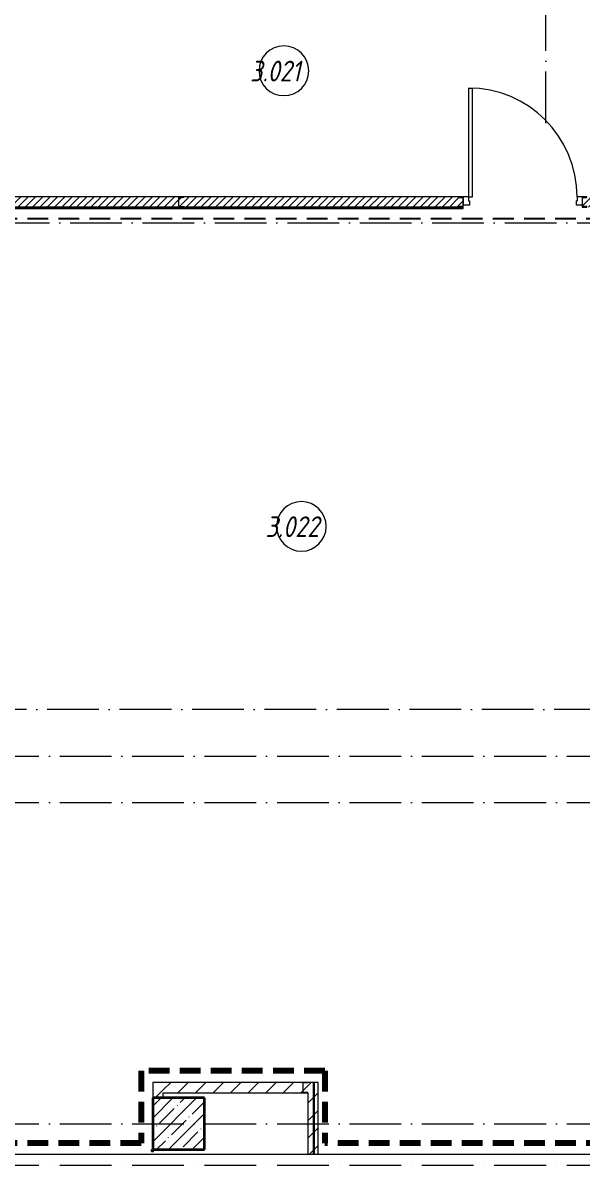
# Model space of a CAD drawing. Header units: millimetres. Extents: x -213536 to 1564669, y -45299 to 942238.
# Drawn here: x 507760 to 513166, y 489552 to 500582 of the extents above; entities that cross this region are included whole.
import ezdxf

# ---------------------------------------------------------------- set-up
doc = ezdxf.new("R2010")
doc.units = ezdxf.units.MM
for name, pattern in [('01 Штриховая _2 мм_', [300, 200, -100]), ('50_200_ШТРИХ_1Т_ш5_п1_п1_', [700, 500, -100, 0, -100]), ('Штриховая _2 мм - 1 мм_', [300, 200, -100])]:
    doc.linetypes.add(name, pattern=pattern)
for name, color, linetype, lineweight in [('0-1', 7, 'Continuous', 5), ('0-2', 7, 'Continuous', 9), ('3) ЖБ 4м', 3, 'Continuous', 30), ('Каркас_Импост', 7, 'Continuous', 13), ('Марки помещений', 7, 'Continuous', 9), ('Несущие колонны', 7, 'Continuous', 9), ('Несущие колонны-1', 7, 'Continuous', 35), ('Обобщенные модели', 7, 'Continuous', 9), ('Оси-2', 7, '50_200_ШТРИХ_1Т_ш5_п1_п1_', 9), ('Открывание-1', 7, 'Continuous', 9), ('Панель', 7, 'Continuous', 13), ('Стены-1', 7, 'Continuous', 13), ('Штриховка разреза-1', 7, 'Continuous', 9), ('Элементы узлов-2', 7, 'Continuous', 9)]:
    doc.layers.add(name, color=color, linetype=linetype, lineweight=lineweight)
doc.layers.add('СТ-1_1', color=7, linetype='Штриховая _2 мм - 1 мм_', lineweight=90, true_color=0x888888)
doc.layers.add('СТ-1_13', color=7, linetype='01 Штриховая _2 мм_', lineweight=90, true_color=0xd5d3c7)
doc.layers.get('0-2').off()
doc.styles.add('ISOCPEUR_I_6', font='isocpeui.ttf', dxfattribs={"width": 0.85, "height": 3.5})
pattern_1 = [(45, (0, 0), (-84.85281, 84.85281), [])]

# ---------------------------------------------------------------- blocks, each defined once
blk = doc.blocks.new('Ос 3 эт верх часть')
at = {"layer": 'Оси-2'}
for p, q in [((512816, 499613), (512816, 535177.6)), ((506116, 498652.4), (535374.3, 498652.4)), ((535099.6, 493952.4), (506016, 493952.4)), ((506016, 493502.4), (535374.3, 493502.4)), ((506016, 493052.4), (535021.1, 493052.4)), ((506016, 489952.4), (535374.3, 489952.4)), ((506016, 489552.4), (535099.6, 489552.4))]:
    blk.add_line(p, q, dxfattribs=at)
blk = doc.blocks.new('BSC_Колонна _Прямоугольная - 500х500-V119-АИ2_03_План отделки стен 3-го этажа _Часть 1_')
at = {"layer": 'Несущие колонны'}
h = blk.add_hatch(dxfattribs=at)
h.set_pattern_fill('FP_116', color=256, style=0, pattern_type=2)
h.set_pattern_definition([(45, (-80100, -45050), (-114.04925, 114.04925), []), (45, (-79985.95, -45050), (-114.04925, 114.04925), [201.613, -40.323, 3.353, -36.97])])
h.paths.add_polyline_path([(-250, -250), (250, -250), (250, 250), (-250, 250)], flags=0)
at = {"layer": 'Несущие колонны-1'}
for p, q in [((250, 250), (-250, 250)), ((-250, 250), (-250, -250)), ((250, -250), (250, 250)), ((-250, -250), (250, -250))]:
    blk.add_line(p, q, dxfattribs=at)
blk = doc.blocks.new('Дверь_СКБ_1Ст_Внутренняя_ШЕР - СОШ_Д-17__Дв_1150x2100h_Лаборантские_ Инструментальные_EI30-28541292-АИ2_03_План отделки стен 3-го этажа _Часть 1_')
at = {"layer": 'Каркас_Импост'}
for p, q in [((-512.5, 50), (-562.5, 50)), ((-562.5, 50), (-562.5, -30)), ((-512.5, 50), (-512.5, 10)), ((-512.5, 10), (-502.5, 10)), ((-502.5, 10), (-502.5, -30)), ((527.5, 10), (537.5, 10)), ((527.5, 10), (527.5, -30)), ((587.5, 50), (537.5, 50)), ((537.5, 50), (537.5, 10)), ((587.5, 50), (587.5, -30)), ((-502.5, -30), (-562.5, -30)), ((587.5, -30), (527.5, -30))]:
    blk.add_line(p, q, dxfattribs=at)
at = {"layer": 'Открывание-1'}
blk.add_arc((-512.5, 50), 1050, 360, 90, dxfattribs=at)
at = {"layer": 'Панель'}
for p, q in [((-512.5, 1100), (-472.5, 1100)), ((-512.5, 1100), (-512.5, 50)), ((-472.5, 50), (-472.5, 1100)), ((-512.5, 50), (-472.5, 50))]:
    blk.add_line(p, q, dxfattribs=at)
blk = doc.blocks.new('154_Стойка_СКБ_Швеллер - СМ-2180_100-28278414-АИ2_03_План отделки стен 3-го этажа _Часть 1_')
at = {"layer": 'Обобщенные модели'}
for p, q in [((171, 50), (125, 50)), ((125, 50), (125, -50)), ((129.5, 42.4), (171, 42.4)), ((129.5, -42.4), (129.5, 42.4)), ((171, 42.4), (171, 50)), ((125, -50), (171, -50)), ((171, -42.4), (129.5, -42.4)), ((171, -50), (171, -42.4))]:
    blk.add_line(p, q, dxfattribs=at)
blk = doc.blocks.new('154_Фахверк_СКБ_Швеллер - Тип_100_3380-28543384-АИ2_03_План отделки стен 3-го этажа _Часть 1_')
at = {"layer": 'Обобщенные модели'}
for p, q in [((175, 50), (125, 50)), ((125, 50), (125, -50)), ((128, 47), (175, 47)), ((128, -47), (128, 47)), ((175, 47), (175, 50)), ((125, -50), (175, -50)), ((175, -47), (128, -47)), ((175, -50), (175, -47))]:
    blk.add_line(p, q, dxfattribs=at)
blk = doc.blocks.new('154_Фахверк_СКБ_Швеллер - Тип_100_3960_зеркало-36793856-АИ2_03_План отделки стен 3-го этажа _Часть 1_')
at = {"layer": 'Обобщенные модели'}
for p, q in [((175, 50), (125, 50)), ((125, 50), (125, -50)), ((128, 47), (175, 47)), ((128, -47), (128, 47)), ((175, 47), (175, 50)), ((125, -50), (175, -50)), ((175, -47), (128, -47)), ((175, -50), (175, -47))]:
    blk.add_line(p, q, dxfattribs=at)
blk = doc.blocks.new('0125-Р-ОО-Ш2-АР-о_23_10_2024_rvt-1-АИ2_03_План отделки стен 3-го этажа _Часть 1_')
at = {"layer": 'Штриховка разреза-1'}
h = blk.add_hatch(dxfattribs=at)
h.set_pattern_fill('FP_38', color=256, style=0, pattern_type=2)
h.set_pattern_definition([(45, (0, 0), (-35.35534, 35.35534), [])])
h.paths.add_polyline_path([(84145, 53900), (84250, 53900), (84250, 54000), (84046, 54000), (84046, 53992), (84005, 53992), (84005, 53908), (84046, 53908), (84046, 53900)], flags=0)
h.paths.add_polyline_path([(82260, 53900), (82804, 53900), (82804, 53908), (82846, 53908), (82846, 53992), (82804, 53992), (82804, 54000), (80150, 54000), (80150, 53997), (80103, 53997), (80103, 53903), (80150, 53903), (80150, 53900)], flags=0)
h.paths.add_polyline_path([(80100, 53900), (80100, 54000), (77350, 54000), (77350, 53900), (78492, 53900)], flags=0)
h = blk.add_hatch(dxfattribs=at)
h.set_pattern_fill('FP_121', color=256, style=0, pattern_type=2)
h.set_pattern_definition(pattern_1)
h.paths.add_polyline_path([(79950, 45300), (79950, 45450), (79850, 45450), (79850, 45300)], flags=0)
h = blk.add_hatch(dxfattribs=at)
h.set_pattern_fill('FP_121', color=256, style=0, pattern_type=2)
h.set_pattern_definition(pattern_1)
h.paths.add_polyline_path([(81350, 45350), (81450, 45350), (81450, 45450), (81350, 45450), (81350, 45447), (81303, 45447), (81303, 45353), (81350, 45353)], flags=0)
h.paths.add_polyline_path([(81300, 45350), (81300, 45450), (79950, 45450), (79950, 45350)], flags=0)
h = blk.add_hatch(dxfattribs=at)
h.set_pattern_fill('FP_121', color=256, style=0, pattern_type=2)
h.set_pattern_definition(pattern_1)
h.paths.add_polyline_path([(81350, 44752), (81450, 44752), (81450, 45350), (81350, 45350)], flags=0)
at = {"layer": 'Стены-1'}
for p, q in [((80100, 54000), (77350, 54000)), ((82804, 54000), (80150, 54000)), ((77350, 53900), (80100, 53900)), ((80150, 53900), (82804, 53900)), ((79950, 45450), (79850, 45450)), ((79850, 45450), (79850, 45300)), ((81300, 45450), (79950, 45450)), ((81450, 45450), (81350, 45450)), ((81450, 45350), (81450, 45450)), ((79950, 45300), (79950, 45350)), ((79950, 45350), (81300, 45350)), ((81350, 45350), (81350, 44752)), ((81450, 44752), (81450, 45350))]:
    blk.add_line(p, q, dxfattribs=at)
at = {"layer": '0-2'}
for name, p in [('Дверь_СКБ_1Ст_Внутренняя_ШЕР - СОШ_Д-17__Дв_1150x2100h_Лаборантские_ Инструментальные_EI30-28541292-АИ2_03_План отделки стен 3-го этажа _Часть 1_', (83413, 53950)), ('154_Фахверк_СКБ_Швеллер - Тип_100_3380-28543384-АИ2_03_План отделки стен 3-го этажа _Часть 1_', (79975, 53950)), ('154_Стойка_СКБ_Швеллер - СМ-2180_100-28278414-АИ2_03_План отделки стен 3-го этажа _Часть 1_', (83875, 53950)), ('154_Фахверк_СКБ_Швеллер - Тип_100_3960_зеркало-36793856-АИ2_03_План отделки стен 3-го этажа _Часть 1_', (81175, 45400)), ('BSC_Колонна _Прямоугольная - 500х500-V119-АИ2_03_План отделки стен 3-го этажа _Часть 1_', (80100, 45050))]:
    blk.add_blockref(name, p, dxfattribs=at)
at = {"layer": '0-2', "rotation": 180}
blk.add_blockref('154_Стойка_СКБ_Швеллер - СМ-2180_100-28278414-АИ2_03_План отделки стен 3-го этажа _Часть 1_', (82975, 53950), dxfattribs=at)
blk = doc.blocks.new('101_Уголок настенный вертикальный_Металл-ПМЮ-02_ - ДШ-2_Накладной профиль для деформационного шва Гидроконтур ПСН-100 белый _для 50мм шва_-20414095-АИ2_03_План отделки стен 3-го этажа _Часть 1_')
at = {"layer": 'Обобщенные модели'}
for p, q in [((145, 8), (125, 8)), ((125, 8), (125, -12)), ((127, -12), (127, 6)), ((127, 6), (145, 6)), ((145, 6), (145, 8)), ((125, -12), (127, -12))]:
    blk.add_line(p, q, dxfattribs=at)
blk = doc.blocks.new('DET_Линия разрыва - По умолчанию-18881737-АИ2_03_План отделки стен 3-го этажа _Часть 1_')
at = {"layer": 'Элементы узлов-2'}
blk.add_line((-224, 0), (-16996, 0), dxfattribs=at)
blk = doc.blocks.new('AI_Марка_Помещение_х1__Общий_E___ISO-2_1K_ - Номер-16210215-АИ2_03_План отделки стен 3-го этажа _Часть 1_')
at = {"layer": 'Марки помещений'}
for start, end in [(360, 180), (180, 360)]:
    blk.add_arc((0.04, 0.31), 2.4, start, end, dxfattribs=at)
blk = doc.blocks.new('3этВверх')
at = {"layer": 'СТ-1_1', "lineweight": 25}
blk.add_line((514304, 498690), (506628, 498690), dxfattribs=at)
at = {"layer": 'СТ-1_13'}
for p, q in [((508904, 490464), (508904, 489764)), ((510678, 490464), (508904, 490464)), ((510678, 490464), (510678, 489764)), ((508904, 489764), (506628, 489764)), ((514304, 489764), (510678, 489764))]:
    blk.add_line(p, q, dxfattribs=at)
at = {"layer": 'Стены-1'}
for p, q in [((509266, 498802), (506516, 498802)), ((506528, 498790), (512016, 498790)), ((511970, 498802), (509316, 498802)), ((512016, 498790), (512016, 498802)), ((510566, 490352), (510566, 489655)), ((510578, 489664), (510578, 490352))]:
    blk.add_line(p, q, dxfattribs=at)
at = {"layer": '0-1'}
blk.add_blockref('0125-Р-ОО-Ш2-АР-о_23_10_2024_rvt-1-АИ2_03_План отделки стен 3-го этажа _Часть 1_', (429166, 444902), dxfattribs=at)
at = {"layer": 'Марки помещений', "xscale": 99.99999999999993, "yscale": 99.99999999999993, "zscale": 99.99999999999993}
for p in [(510279, 500088), (510448, 495689)]:
    blk.add_blockref('AI_Марка_Помещение_х1__Общий_E___ISO-2_1K_ - Номер-16210215-АИ2_03_План отделки стен 3-го этажа _Часть 1_', p, dxfattribs=at)
at = {"layer": 'Обобщенные модели', "rotation": 90}
blk.add_blockref('101_Уголок настенный вертикальный_Металл-ПМЮ-02_ - ДШ-2_Накладной профиль для деформационного шва Гидроконтур ПСН-100 белый _для 50мм шва_-20414095-АИ2_03_План отделки стен 3-го этажа _Часть 1_', (509010, 489559), dxfattribs=at)
at = {"layer": 'Элементы узлов-2'}
blk.add_blockref('DET_Линия разрыва - По умолчанию-18881737-АИ2_03_План отделки стен 3-го этажа _Часть 1_', (518385, 489655), dxfattribs=at)
at = {"layer": 'Марки помещений', "char_height": 200, "attachment_point": 1, "style": 'ISOCPEUR_I_6'}
for s, insert, width in [('3.021', (509956, 500216), 737.55), ('3.022', (510105, 495817), 785.65)]:
    blk.add_mtext(s, dxfattribs=dict(at, insert=insert, width=width))

msp = doc.modelspace()

# ---------------------------------------------------------------- block references
at = {"color": 5, "lineweight": 30}
msp.add_blockref('Ос 3 эт верх часть', (0, 0), dxfattribs=at)
at = {"layer": '3) ЖБ 4м'}
msp.add_blockref('3этВверх', (0, 0), dxfattribs=at)

doc.saveas('drawing.dxf')
